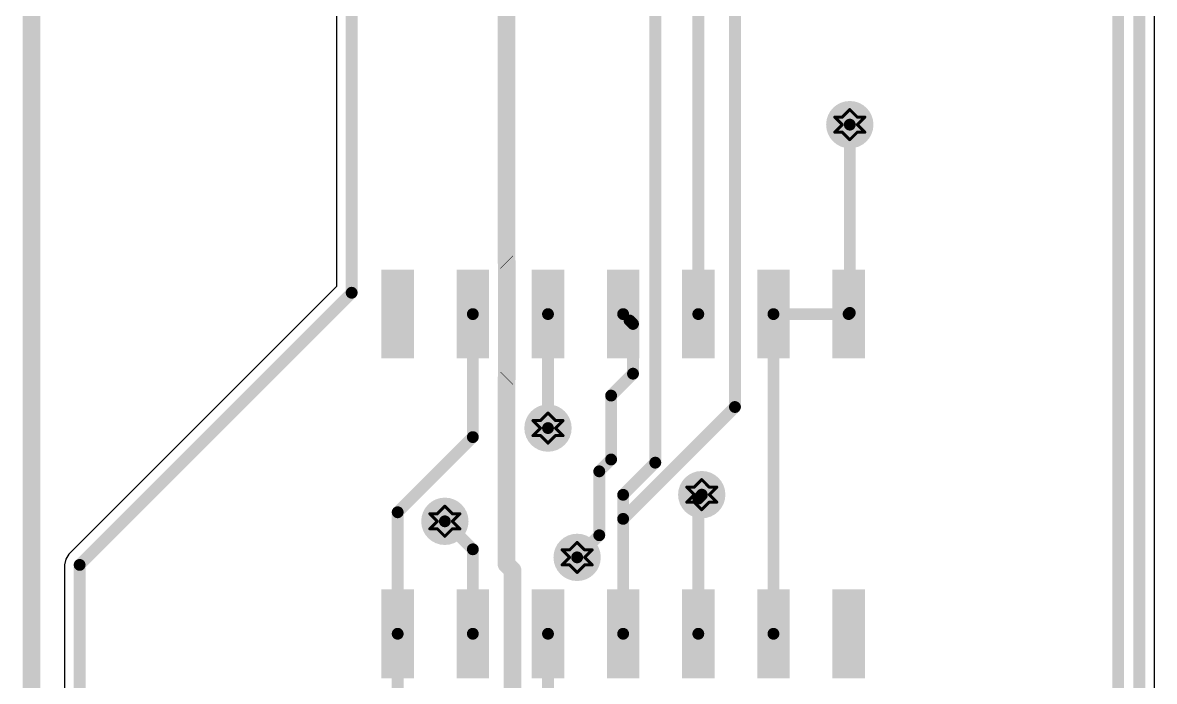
# Paper-space layout 'Лист1' of a CAD drawing. Header units: millimetres. Extents: x 0 to 594, y 0 to 420.
# Drawn here: x 98.32 to 136.53, y 269.06 to 291.29 of the extents above; entities that cross this region are included whole.
import ezdxf

# ---------------------------------------------------------------- set-up
doc = ezdxf.new("R2010")
doc.units = ezdxf.units.MM
doc.layers.add('DrillDrawing', color=1, linetype='Continuous')
doc.layers.add('TopLayer', color=1, linetype='Continuous')

psp = doc.layouts.new('Лист1')

# ---------------------------------------------------------------- hatches: boundary and pattern name
at = {"layer": 'TopLayer'}
h = psp.add_hatch(color=1, dxfattribs=at)
edge = h.paths.add_edge_path()
edge.add_arc((126.2447516774578, 287.8499733272114), 0.7991522388059702, 0, 360)
for points in [[(110.4314963043021, 282.9551531779577), (111.5303306326555, 282.9551531779577), (111.5303306326555, 279.9583272078085), (110.4314963043021, 279.9583272078085)], [(112.968809737084, 282.9551531779577), (114.0676440654374, 282.9551531779577), (114.0676440654374, 279.9583272078085), (112.968809737084, 279.9583272078085)], [(115.5061231699824, 282.9551531779577), (116.6049574983358, 282.9551531779577), (116.6049574983358, 279.9583272078085), (115.5061231699824, 279.9583272078085)], [(118.0434366027644, 282.9551531779577), (119.1422709311178, 282.9551531779577), (119.1422709311178, 279.9583272078085), (118.0434366027644, 279.9583272078085)], [(120.5807500356627, 282.9551531779577), (121.6795843640161, 282.9551531779577), (121.6795843640161, 279.9583272078085), (120.5807500356627, 279.9583272078085)], [(123.1180634684447, 282.9551531779577), (124.2168977967981, 282.9551531779577), (124.2168977967981, 279.9583272078085), (123.1180634684447, 279.9583272078085)], [(125.6553769013431, 282.9551531779577), (126.7542112296965, 282.9551531779577), (126.7542112296965, 279.9583272078085), (125.6553769013431, 279.9583272078085)], [(110.4314963043021, 272.1665776555697), (111.5303306326555, 272.1665776555697), (111.5303306326555, 269.1697516854204), (110.4314963043021, 269.1697516854204)], [(112.968809737084, 272.1665776555697), (114.0676440654374, 272.1665776555697), (114.0676440654374, 269.1697516854204), (112.968809737084, 269.1697516854204)], [(115.5061231699824, 272.1665776555697), (116.6049574983358, 272.1665776555697), (116.6049574983358, 269.1697516854204), (115.5061231699824, 269.1697516854204)], [(118.0434366027644, 272.1665776555697), (119.1422709311178, 272.1665776555697), (119.1422709311178, 269.1697516854204), (118.0434366027644, 269.1697516854204)], [(120.5807500356627, 272.1665776555697), (121.6795843640161, 272.1665776555697), (121.6795843640161, 269.1697516854204), (120.5807500356627, 269.1697516854204)], [(123.1180634684447, 272.1665776555697), (124.2168977967981, 272.1665776555697), (124.2168977967981, 269.1697516854204), (123.1180634684447, 269.1697516854204)], [(125.6553769013431, 272.1665776555697), (126.7542112296965, 272.1665776555697), (126.7542112296965, 269.1697516854204), (125.6553769013431, 269.1697516854204)]]:
    psp.add_hatch(color=1, dxfattribs=at).paths.add_polyline_path(points)
h = psp.add_hatch(color=1, dxfattribs=at)
edge = h.paths.add_edge_path()
edge.add_arc((116.055545408703, 277.6104115361667), 0.7991522388059702, 0, 360)
h = psp.add_hatch(color=1, dxfattribs=at)
edge = h.paths.add_edge_path()
edge.add_arc((121.2465233192365, 275.3631942227338), 0.7991522388059702, 0, 360)
h = psp.add_hatch(color=1, dxfattribs=at)
edge = h.paths.add_edge_path()
edge.add_arc((112.573625707259, 274.4641428794503), 0.7991522388059702, 0, 360)
h = psp.add_hatch(color=1, dxfattribs=at)
edge = h.paths.add_edge_path()
edge.add_arc((117.0392973490111, 273.2462324316891), 0.7991522388059702, 0, 360)

# ---------------------------------------------------------------- linework, layer by layer
at = {"layer": 'DrillDrawing', "const_width": 0.1014925373134329}
for points in [[(125.7372889907089, 288.1037046704952), (125.9910203339929, 287.8499733272115)], [(125.7372889907089, 288.1037046704952), (125.9910203339929, 288.1037046704952)], [(125.9910203339929, 288.1037046704952), (126.2447516772697, 288.3574360137785)], [(126.2447516772697, 288.3574360137785), (126.4984830205537, 288.1037046704952)], [(126.4984830205537, 288.1037046704952), (126.7522143638377, 288.1037046704952)], [(126.4984830205537, 287.8499733272115), (126.7522143638377, 288.1037046704952)], [(125.7372889907089, 287.5962419839277), (125.9910203339929, 287.8499733272115)], [(126.4984830205537, 287.8499733272115), (126.7522143638377, 287.5962419839277)], [(125.7372889907089, 287.5962419839277), (125.9910203339929, 287.5962419839277)], [(125.9910203339929, 287.5962419839277), (126.2447516772697, 287.3425106406444)], [(126.2447516772697, 287.3425106406444), (126.4984830205537, 287.5962419839277)], [(126.4984830205537, 287.5962419839277), (126.7522143638377, 287.5962419839277)], [(115.8018140653327, 277.8641428794504), (116.0555454086168, 278.1178742227337)], [(116.0555454086168, 278.1178742227337), (116.3092767519008, 277.8641428794504)], [(115.5480827220487, 277.8641428794504), (115.8018140653327, 277.6104115361666)], [(115.5480827220487, 277.8641428794504), (115.8018140653327, 277.8641428794504)], [(116.3092767519008, 277.8641428794504), (116.5630080951848, 277.8641428794504)], [(116.3092767519008, 277.6104115361666), (116.5630080951848, 277.8641428794504)], [(115.5480827220487, 277.3566801928832), (115.8018140653327, 277.6104115361666)], [(115.5480827220487, 277.3566801928832), (115.8018140653327, 277.3566801928832)], [(115.8018140653327, 277.3566801928832), (116.0555454086168, 277.1029488495996)], [(116.0555454086168, 277.1029488495996), (116.3092767519008, 277.3566801928832)], [(116.3092767519008, 277.6104115361666), (116.5630080951848, 277.3566801928832)], [(116.3092767519008, 277.3566801928832), (116.5630080951848, 277.3566801928832)], [(120.992791975779, 275.6169255660172), (121.246523319063, 275.8706569093009)], [(121.246523319063, 275.8706569093009), (121.500254662347, 275.6169255660172)], [(120.739060632495, 275.6169255660172), (120.992791975779, 275.3631942227339)], [(120.739060632495, 275.6169255660172), (120.992791975779, 275.6169255660172)], [(121.500254662347, 275.6169255660172), (121.753986005631, 275.6169255660172)], [(121.500254662347, 275.3631942227339), (121.753986005631, 275.6169255660172)], [(120.739060632495, 275.1094628794501), (120.992791975779, 275.3631942227339)], [(120.739060632495, 275.1094628794501), (120.992791975779, 275.1094628794501)], [(120.992791975779, 275.1094628794501), (121.246523319063, 274.8557315361668)], [(121.246523319063, 274.8557315361668), (121.500254662347, 275.1094628794501)], [(121.500254662347, 275.3631942227339), (121.753986005631, 275.1094628794501)], [(121.500254662347, 275.1094628794501), (121.753986005631, 275.1094628794501)], [(112.0661630205538, 274.7178742227336), (112.3198943638378, 274.4641428794503)], [(112.0661630205538, 274.7178742227336), (112.3198943638378, 274.7178742227336)], [(112.3198943638378, 274.7178742227336), (112.5736257071218, 274.9716055660174)], [(112.5736257071218, 274.9716055660174), (112.8273570504059, 274.7178742227336)], [(112.8273570504059, 274.7178742227336), (113.0810883936899, 274.7178742227336)], [(112.8273570504059, 274.4641428794503), (113.0810883936899, 274.7178742227336)], [(112.0661630205538, 274.2104115361666), (112.3198943638378, 274.4641428794503)], [(112.8273570504059, 274.4641428794503), (113.0810883936899, 274.2104115361666)], [(112.0661630205538, 274.2104115361666), (112.3198943638378, 274.2104115361666)], [(112.3198943638378, 274.2104115361666), (112.5736257071218, 273.9566801928833)], [(112.5736257071218, 273.9566801928833), (112.8273570504059, 274.2104115361666)], [(112.8273570504059, 274.2104115361666), (113.0810883936899, 274.2104115361666)], [(116.7855660056336, 273.4999637749728), (117.0392973489103, 273.7536951182561)], [(117.0392973489103, 273.7536951182561), (117.2930286922016, 273.4999637749728)], [(116.5318346623423, 273.4999637749728), (116.7855660056336, 273.246232431689)], [(116.5318346623423, 273.4999637749728), (116.7855660056336, 273.4999637749728)], [(116.5318346623423, 272.9925010884053), (116.7855660056336, 273.246232431689)], [(117.2930286922016, 273.4999637749728), (117.5467600354856, 273.4999637749728)], [(117.2930286922016, 273.246232431689), (117.5467600354856, 273.4999637749728)], [(117.2930286922016, 273.246232431689), (117.5467600354856, 272.9925010884053)], [(116.5318346623423, 272.9925010884053), (116.7855660056336, 272.9925010884053)], [(116.7855660056336, 272.9925010884053), (117.0392973489103, 272.738769745122)], [(117.0392973489103, 272.738769745122), (117.2930286922016, 272.9925010884053)], [(117.2930286922016, 272.9925010884053), (117.5467600354856, 272.9925010884053)]]:
    psp.add_lwpolyline(points, dxfattribs=at)
at = {"layer": 'DrillDrawing', "const_width": 0.05074626865671643}
for points in [[(125.7119158563762, 288.1037046704952, 1), (125.7626621250344, 288.1037046704952, 1)], [(125.7119158563762, 288.1037046704952, 1), (125.7626621250344, 288.1037046704952, 1)], [(125.9656471996602, 288.1037046704952, 1), (126.0163934683184, 288.1037046704952, 1)], [(125.9656471996602, 288.1037046704952, 1), (126.0163934683184, 288.1037046704952, 1)], [(126.2193785429442, 288.3574360137785, 1), (126.2701248116024, 288.3574360137785, 1)], [(126.2193785429442, 288.3574360137785, 1), (126.2701248116024, 288.3574360137785, 1)], [(126.4731098862282, 288.1037046704952, 1), (126.5238561548865, 288.1037046704952, 1)], [(126.4731098862282, 288.1037046704952, 1), (126.5238561548865, 288.1037046704952, 1)], [(126.7268412295122, 288.1037046704952, 1), (126.7775874981705, 288.1037046704952, 1)], [(126.7268412295122, 288.1037046704952, 1), (126.7775874981705, 288.1037046704952, 1)], [(125.9656471996602, 287.8499733272115, 1), (126.0163934683184, 287.8499733272115, 1)], [(125.9656471996602, 287.8499733272115, 1), (126.0163934683184, 287.8499733272115, 1)], [(126.4731098862282, 287.8499733272115, 1), (126.5238561548865, 287.8499733272115, 1)], [(126.4731098862282, 287.8499733272115, 1), (126.5238561548865, 287.8499733272115, 1)], [(125.7119158563762, 287.5962419839277, 1), (125.7626621250344, 287.5962419839277, 1)], [(125.7119158563762, 287.5962419839277, 1), (125.7626621250344, 287.5962419839277, 1)], [(125.9656471996602, 287.5962419839277, 1), (126.0163934683184, 287.5962419839277, 1)], [(125.9656471996602, 287.5962419839277, 1), (126.0163934683184, 287.5962419839277, 1)], [(126.2193785429442, 287.3425106406444, 1), (126.2701248116024, 287.3425106406444, 1)], [(126.2193785429442, 287.3425106406444, 1), (126.2701248116024, 287.3425106406444, 1)], [(126.4731098862282, 287.5962419839277, 1), (126.5238561548865, 287.5962419839277, 1)], [(126.4731098862282, 287.5962419839277, 1), (126.5238561548865, 287.5962419839277, 1)], [(126.7268412295122, 287.5962419839277, 1), (126.7775874981705, 287.5962419839277, 1)], [(126.7268412295122, 287.5962419839277, 1), (126.7775874981705, 287.5962419839277, 1)], [(116.0301722742913, 278.1178742227337, 1), (116.0809185429422, 278.1178742227337, 1)], [(116.0301722742913, 278.1178742227337, 1), (116.0809185429422, 278.1178742227337, 1)], [(115.5227095877232, 277.8641428794504, 1), (115.5734558563742, 277.8641428794504, 1)], [(115.5227095877232, 277.8641428794504, 1), (115.5734558563742, 277.8641428794504, 1)], [(115.7764409310072, 277.8641428794504, 1), (115.8271871996582, 277.8641428794504, 1)], [(115.7764409310072, 277.8641428794504, 1), (115.8271871996582, 277.8641428794504, 1)], [(116.2839036175753, 277.8641428794504, 1), (116.3346498862263, 277.8641428794504, 1)], [(116.2839036175753, 277.8641428794504, 1), (116.3346498862263, 277.8641428794504, 1)], [(116.537634960852, 277.8641428794504, 1), (116.5883812295103, 277.8641428794504, 1)], [(116.537634960852, 277.8641428794504, 1), (116.5883812295103, 277.8641428794504, 1)], [(115.5227095877232, 277.3566801928832, 1), (115.5734558563742, 277.3566801928832, 1)], [(115.5227095877232, 277.3566801928832, 1), (115.5734558563742, 277.3566801928832, 1)], [(115.7764409310072, 277.6104115361666, 1), (115.8271871996582, 277.6104115361666, 1)], [(115.7764409310072, 277.6104115361666, 1), (115.8271871996582, 277.6104115361666, 1)], [(115.7764409310072, 277.3566801928832, 1), (115.8271871996582, 277.3566801928832, 1)], [(115.7764409310072, 277.3566801928832, 1), (115.8271871996582, 277.3566801928832, 1)], [(116.2839036175753, 277.6104115361666, 1), (116.3346498862263, 277.6104115361666, 1)], [(116.2839036175753, 277.6104115361666, 1), (116.3346498862263, 277.6104115361666, 1)], [(116.2839036175753, 277.3566801928832, 1), (116.3346498862263, 277.3566801928832, 1)], [(116.2839036175753, 277.3566801928832, 1), (116.3346498862263, 277.3566801928832, 1)], [(116.537634960852, 277.3566801928832, 1), (116.5883812295103, 277.3566801928832, 1)], [(116.537634960852, 277.3566801928832, 1), (116.5883812295103, 277.3566801928832, 1)], [(116.0301722742913, 277.1029488495996, 1), (116.0809185429422, 277.1029488495996, 1)], [(116.0301722742913, 277.1029488495996, 1), (116.0809185429422, 277.1029488495996, 1)], [(121.2211501847375, 275.8706569093009, 1), (121.2718964533885, 275.8706569093009, 1)], [(121.2211501847375, 275.8706569093009, 1), (121.2718964533885, 275.8706569093009, 1)], [(120.7136874981695, 275.6169255660172, 1), (120.7644337668277, 275.6169255660172, 1)], [(120.7136874981695, 275.6169255660172, 1), (120.7644337668277, 275.6169255660172, 1)], [(120.9674188414535, 275.6169255660172, 1), (121.0181651101045, 275.6169255660172, 1)], [(120.9674188414535, 275.6169255660172, 1), (121.0181651101045, 275.6169255660172, 1)], [(121.4748815280215, 275.6169255660172, 1), (121.5256277966725, 275.6169255660172, 1)], [(121.4748815280215, 275.6169255660172, 1), (121.5256277966725, 275.6169255660172, 1)], [(121.7286128713055, 275.6169255660172, 1), (121.7793591399565, 275.6169255660172, 1)], [(121.7286128713055, 275.6169255660172, 1), (121.7793591399565, 275.6169255660172, 1)], [(120.7136874981695, 275.1094628794501, 1), (120.7644337668277, 275.1094628794501, 1)], [(120.7136874981695, 275.1094628794501, 1), (120.7644337668277, 275.1094628794501, 1)], [(120.9674188414535, 275.3631942227339, 1), (121.0181651101045, 275.3631942227339, 1)], [(120.9674188414535, 275.3631942227339, 1), (121.0181651101045, 275.3631942227339, 1)], [(120.9674188414535, 275.1094628794501, 1), (121.0181651101045, 275.1094628794501, 1)], [(120.9674188414535, 275.1094628794501, 1), (121.0181651101045, 275.1094628794501, 1)], [(121.4748815280215, 275.3631942227339, 1), (121.5256277966725, 275.3631942227339, 1)], [(121.4748815280215, 275.3631942227339, 1), (121.5256277966725, 275.3631942227339, 1)], [(121.4748815280215, 275.1094628794501, 1), (121.5256277966725, 275.1094628794501, 1)], [(121.4748815280215, 275.1094628794501, 1), (121.5256277966725, 275.1094628794501, 1)], [(121.7286128713055, 275.1094628794501, 1), (121.7793591399565, 275.1094628794501, 1)], [(121.7286128713055, 275.1094628794501, 1), (121.7793591399565, 275.1094628794501, 1)], [(112.0407898862283, 274.7178742227336, 1), (112.0915361548866, 274.7178742227336, 1)], [(112.0407898862283, 274.7178742227336, 1), (112.0915361548866, 274.7178742227336, 1)], [(112.2945212295123, 274.7178742227336, 1), (112.3452674981633, 274.7178742227336, 1)], [(112.2945212295123, 274.7178742227336, 1), (112.3452674981633, 274.7178742227336, 1)], [(112.5482525727963, 274.9716055660174, 1), (112.5989988414473, 274.9716055660174, 1)], [(112.5482525727963, 274.9716055660174, 1), (112.5989988414473, 274.9716055660174, 1)], [(112.8019839160804, 274.7178742227336, 1), (112.8527301847313, 274.7178742227336, 1)], [(112.8019839160804, 274.7178742227336, 1), (112.8527301847313, 274.7178742227336, 1)], [(113.0557152593644, 274.7178742227336, 1), (113.1064615280154, 274.7178742227336, 1)], [(113.0557152593644, 274.7178742227336, 1), (113.1064615280154, 274.7178742227336, 1)], [(121.2211501847375, 274.8557315361668, 1), (121.2718964533885, 274.8557315361668, 1)], [(121.2211501847375, 274.8557315361668, 1), (121.2718964533885, 274.8557315361668, 1)], [(112.2945212295123, 274.4641428794503, 1), (112.3452674981633, 274.4641428794503, 1)], [(112.2945212295123, 274.4641428794503, 1), (112.3452674981633, 274.4641428794503, 1)], [(112.8019839160804, 274.4641428794503, 1), (112.8527301847313, 274.4641428794503, 1)], [(112.8019839160804, 274.4641428794503, 1), (112.8527301847313, 274.4641428794503, 1)], [(112.0407898862283, 274.2104115361666, 1), (112.0915361548866, 274.2104115361666, 1)], [(112.0407898862283, 274.2104115361666, 1), (112.0915361548866, 274.2104115361666, 1)], [(112.2945212295123, 274.2104115361666, 1), (112.3452674981633, 274.2104115361666, 1)], [(112.2945212295123, 274.2104115361666, 1), (112.3452674981633, 274.2104115361666, 1)], [(112.5482525727963, 273.9566801928833, 1), (112.5989988414473, 273.9566801928833, 1)], [(112.5482525727963, 273.9566801928833, 1), (112.5989988414473, 273.9566801928833, 1)], [(112.8019839160804, 274.2104115361666, 1), (112.8527301847313, 274.2104115361666, 1)], [(112.8019839160804, 274.2104115361666, 1), (112.8527301847313, 274.2104115361666, 1)], [(113.0557152593644, 274.2104115361666, 1), (113.1064615280154, 274.2104115361666, 1)], [(113.0557152593644, 274.2104115361666, 1), (113.1064615280154, 274.2104115361666, 1)], [(117.0139242145848, 273.7536951182561, 1), (117.0646704832431, 273.7536951182561, 1)], [(117.0139242145848, 273.7536951182561, 1), (117.0646704832431, 273.7536951182561, 1)], [(116.5064615280168, 273.4999637749728, 1), (116.5572077966751, 273.4999637749728, 1)], [(116.5064615280168, 273.4999637749728, 1), (116.5572077966751, 273.4999637749728, 1)], [(116.7601928713008, 273.4999637749728, 1), (116.8109391399591, 273.4999637749728, 1)], [(116.7601928713008, 273.4999637749728, 1), (116.8109391399591, 273.4999637749728, 1)], [(116.7601928713008, 273.246232431689, 1), (116.8109391399591, 273.246232431689, 1)], [(116.7601928713008, 273.246232431689, 1), (116.8109391399591, 273.246232431689, 1)], [(117.2676555578689, 273.4999637749728, 1), (117.3184018265271, 273.4999637749728, 1)], [(117.2676555578689, 273.4999637749728, 1), (117.3184018265271, 273.4999637749728, 1)], [(117.2676555578689, 273.246232431689, 1), (117.3184018265271, 273.246232431689, 1)], [(117.2676555578689, 273.246232431689, 1), (117.3184018265271, 273.246232431689, 1)], [(117.5213869011529, 273.4999637749728, 1), (117.5721331698111, 273.4999637749728, 1)], [(117.5213869011529, 273.4999637749728, 1), (117.5721331698111, 273.4999637749728, 1)], [(116.5064615280168, 272.9925010884053, 1), (116.5572077966751, 272.9925010884053, 1)], [(116.5064615280168, 272.9925010884053, 1), (116.5572077966751, 272.9925010884053, 1)], [(116.7601928713008, 272.9925010884053, 1), (116.8109391399591, 272.9925010884053, 1)], [(116.7601928713008, 272.9925010884053, 1), (116.8109391399591, 272.9925010884053, 1)], [(117.2676555578689, 272.9925010884053, 1), (117.3184018265271, 272.9925010884053, 1)], [(117.2676555578689, 272.9925010884053, 1), (117.3184018265271, 272.9925010884053, 1)], [(117.5213869011529, 272.9925010884053, 1), (117.5721331698111, 272.9925010884053, 1)], [(117.5213869011529, 272.9925010884053, 1), (117.5721331698111, 272.9925010884053, 1)], [(117.0139242145848, 272.738769745122, 1), (117.0646704832431, 272.738769745122, 1)], [(117.0139242145848, 272.738769745122, 1), (117.0646704832431, 272.738769745122, 1)]]:
    psp.add_lwpolyline(points, format="xyb", close=True, dxfattribs=at)
at = {"layer": 'TopLayer'}
for p, q in [((136.5276558563743, 266.7760831779578), (136.5276558563743, 305.7758998943757)), ((108.9181030205615, 293.5639067600472), (108.9181030205615, 282.3885178048233)), ((108.9181030205615, 282.3885178048233), (99.88218690115508, 273.3525966107936)), ((99.88218690115508, 273.3525966107936), (99.77179346832025, 273.1873870585547)), ((99.77179346832025, 273.1873870585547), (99.73302839369325, 272.9925010884053)), ((99.73302839369325, 272.9925010884053), (99.73302839369325, 234.0418981033308))]:
    psp.add_line(p, q, dxfattribs=at)
for points, const_width in [([(119.6781033190597, 276.4432473570623), (119.6781033190597, 314.2164354167635)], 0.3995761194029852), ([(114.6570239160826, 283.2134288495995), (114.6570239160826, 312.1150730287039)], 0.5993641791044777), ([(136.0184018265242, 266.7760831779578), (136.0184018265242, 307.3368652675098)], 0.3995761194029852), ([(121.1301570504108, 281.4567757152713), (121.1301570504108, 306.7490204913904)], 0.3995761194029852), ([(98.61840182652276, 232.5477249690025), (98.61840182652276, 299.8928951182561)], 0.5993641791044777), ([(109.4273570504044, 282.1775757152712), (109.4273570504044, 296.1327995958682)], 0.3995761194029852), ([(122.3676555578674, 278.3208592973608), (122.3676555578674, 295.8083279540771)], 0.3995761194029852), ([(135.3079540653304, 268.7551876555694), (135.3079540653304, 293.76406526751)], 0.3995761194029852), ([(126.2447516772697, 281.4967434764651), (126.2447516772697, 287.8499733272115)], 0.3995761194029852), ([(114.6570239160826, 283.2134288495995), (114.6670006324964, 283.2034521331815)], 0.5993641791044777), ([(114.6670006324964, 279.297816312286), (114.6670006324964, 283.2034521331815)], 0.5993641791044777), ([(100.2422824235434, 272.9925010884053), (109.4273570504044, 282.1775757152712)], 0.3995761194029852), ([(113.5182167519048, 277.3059339242262), (113.5182167519048, 281.4567757152713)], 0.3995761194029852), ([(116.0555301847377, 277.6104267600474), (116.0555301847377, 281.4567757152713)], 0.3995761194029852), ([(118.5928436175706, 281.4567757152713), (118.8085355578693, 281.2410787003456)], 0.3995761194029852), ([(123.6674704832437, 270.6681189988533), (123.6674704832437, 281.4567757152713)], 0.3995761194029852), ([(123.6674704832437, 281.4567757152713), (126.2047839160838, 281.4567757152713)], 0.3995761194029852), ([(126.2047839160838, 281.4567757152713), (126.2447516772697, 281.4967434764651)], 0.3995761194029852), ([(118.8085355578693, 281.2410787003456), (118.9255716772711, 281.1240425809426)], 0.3995761194029852), ([(118.9255716772711, 279.4456249690023), (118.9255716772711, 281.1240476555696)], 0.3995761194029852), ([(114.6570239160826, 279.287839595868), (114.6670006324964, 279.297816312286)], 0.5993641791044777), ([(114.6570239160826, 273.0120282525844), (114.6570239160826, 279.287839595868)], 0.5993641791044777), ([(118.1863660056294, 278.7064192973608), (118.9255716772711, 279.4456249690023)], 0.3995761194029852), ([(118.1863660056294, 276.549860192883), (118.1863660056294, 278.7064192973608)], 0.3995761194029852), ([(118.5928436175706, 274.5460473570621), (122.3676555578674, 278.3208592973608)], 0.3995761194029852), ([(116.0555301847377, 277.6104267600474), (116.0555454086168, 277.6104115361666)], 0.3995761194029852), ([(110.9809033190647, 274.7686204913906), (113.5182167519048, 277.3059339242262)], 0.3995761194029852), ([(117.7867898862275, 276.15028407348), (118.1863660056294, 276.549860192883)], 0.3995761194029852), ([(118.5928436175706, 275.3579876555698), (119.6781033190597, 276.4432473570623)], 0.3995761194029852), ([(117.7867898862275, 273.9937249690025), (117.7867898862275, 276.15028407348)], 0.3995761194029852), ([(118.5928436175706, 274.5460473570621), (118.5928436175706, 275.3579876555698)], 0.3995761194029852), ([(121.1301570504108, 275.2300055660172), (121.246523319063, 275.3463718346741)], 0.3995761194029852), ([(121.246523319063, 275.3463718346741), (121.246523319063, 275.3631942227339)], 0.3995761194029852), ([(121.1301570504108, 270.6681189988533), (121.1301570504108, 275.2300055660172)], 0.3995761194029852), ([(110.9809033190647, 270.6681189988533), (110.9809033190647, 274.7686204913906)], 0.3995761194029852), ([(118.5928436175706, 270.6681189988533), (118.5928436175706, 274.5460473570621)], 0.3995761194029852), ([(112.5736257071218, 274.4641428794503), (113.5182167519048, 273.5195518346742)], 0.3995761194029852), ([(117.0392973489103, 273.246232431689), (117.7867898862275, 273.9937249690025)], 0.3995761194029852), ([(113.5182167519048, 270.6681189988533), (113.5182167519048, 273.5195518346742)], 0.3995761194029852), ([(114.6570239160826, 273.0120282525844), (114.857207796678, 272.8118443719874)], 0.5993641791044777), ([(100.2422824235434, 234.0418981033308), (100.2422824235434, 272.9925010884053)], 0.3995761194029852), ([(114.857207796678, 267.5196225809428), (114.857207796678, 272.8118443719874)], 0.5993641791044777), ([(110.9809033190647, 268.7551876555694), (110.9809033190647, 270.6681189988533)], 0.3995761194029852), ([(116.0555301847377, 268.3745906406441), (116.0555301847377, 270.6681189988533)], 0.3995761194029852)]:
    psp.add_lwpolyline(points, dxfattribs=dict(at, const_width=const_width))
for points, const_width in [([(126.1448576474247, 287.8499733272115, 1), (126.344645707122, 287.8499733272115, 1)], 0.1997880597014926), ([(114.5071854086161, 283.2134288495995, 1), (114.8068624235418, 283.2134288495995, 1)], 0.2996820895522389), ([(114.5071854086161, 283.2134288495995, 1), (114.8068624235418, 283.2134288495995, 1)], 0.2996820895522389), ([(114.5171621250299, 283.2034521331815, 1), (114.8168391399556, 283.2034521331815, 1)], 0.2996820895522389), ([(114.5171621250299, 283.2034521331815, 1), (114.8168391399556, 283.2034521331815, 1)], 0.2996820895522389), ([(109.3274630205521, 282.1775757152712, 1), (109.5272510802567, 282.1775757152712, 1)], 0.1997880597014926), ([(109.3274630205521, 282.1775757152712, 1), (109.5272510802567, 282.1775757152712, 1)], 0.1997880597014926), ([(113.4183227220453, 281.4567757152713, 1), (113.6181107817499, 281.4567757152713, 1)], 0.1997880597014926), ([(115.9556361548854, 281.4567757152713, 1), (116.1554242145828, 281.4567757152713, 1)], 0.1997880597014926), ([(118.4929495877183, 281.4567757152713, 1), (118.6927376474229, 281.4567757152713, 1)], 0.1997880597014926), ([(121.0302630205585, 281.4567757152713, 1), (121.2300510802558, 281.4567757152713, 1)], 0.1997880597014926), ([(123.5675764533914, 281.4567757152713, 1), (123.7673645130887, 281.4567757152713, 1)], 0.1997880597014926), ([(123.5675764533914, 281.4567757152713, 1), (123.7673645130887, 281.4567757152713, 1)], 0.1997880597014926), ([(126.1048898862243, 281.4567757152713, 1), (126.3046779459289, 281.4567757152713, 1)], 0.1997880597014926), ([(126.1048898862243, 281.4567757152713, 1), (126.3046779459289, 281.4567757152713, 1)], 0.1997880597014926), ([(126.1448576474247, 281.4967434764651, 1), (126.344645707122, 281.4967434764651, 1)], 0.1997880597014926), ([(126.1448576474247, 281.4967434764651, 1), (126.344645707122, 281.4967434764651, 1)], 0.1997880597014926), ([(118.708641528017, 281.2410787003456, 1), (118.9084295877216, 281.2410787003456, 1)], 0.1997880597014926), ([(118.708641528017, 281.2410787003456, 1), (118.9084295877216, 281.2410787003456, 1)], 0.1997880597014926), ([(118.8256776474188, 281.1240476555696, 1), (119.0254657071234, 281.1240476555696, 1)], 0.1997880597014926), ([(118.8256776474188, 281.1240425809426, 1), (119.0254657071234, 281.1240425809426, 1)], 0.1997880597014926), ([(114.5071854086161, 279.287839595868, 1), (114.8068624235418, 279.287839595868, 1)], 0.2996820895522389), ([(114.5071854086161, 279.287839595868, 1), (114.8068624235418, 279.287839595868, 1)], 0.2996820895522389), ([(114.5171621250299, 279.297816312286, 1), (114.8168391399556, 279.297816312286, 1)], 0.2996820895522389), ([(114.5171621250299, 279.297816312286, 1), (114.8168391399556, 279.297816312286, 1)], 0.2996820895522389), ([(118.8256776474188, 279.4456249690023, 1), (119.0254657071234, 279.4456249690023, 1)], 0.1997880597014926), ([(118.8256776474188, 279.4456249690023, 1), (119.0254657071234, 279.4456249690023, 1)], 0.1997880597014926), ([(118.0864719757771, 278.7064192973608, 1), (118.2862600354817, 278.7064192973608, 1)], 0.1997880597014926), ([(118.0864719757771, 278.7064192973608, 1), (118.2862600354817, 278.7064192973608, 1)], 0.1997880597014926), ([(122.2677615280151, 278.3208592973608, 1), (122.4675495877197, 278.3208592973608, 1)], 0.1997880597014926), ([(122.2677615280151, 278.3208592973608, 1), (122.4675495877197, 278.3208592973608, 1)], 0.1997880597014926), ([(115.9556361548854, 277.6104267600474, 1), (116.1554242145828, 277.6104267600474, 1)], 0.1997880597014926), ([(115.9556361548854, 277.6104267600474, 1), (116.1554242145828, 277.6104267600474, 1)], 0.1997880597014926), ([(115.9556513787645, 277.6104115361666, 1), (116.155439438469, 277.6104115361666, 1)], 0.1997880597014926), ([(113.4183227220453, 277.3059339242262, 1), (113.6181107817499, 277.3059339242262, 1)], 0.1997880597014926), ([(113.4183227220453, 277.3059339242262, 1), (113.6181107817499, 277.3059339242262, 1)], 0.1997880597014926), ([(118.0864719757771, 276.549860192883, 1), (118.2862600354817, 276.549860192883, 1)], 0.1997880597014926), ([(118.0864719757771, 276.549860192883, 1), (118.2862600354817, 276.549860192883, 1)], 0.1997880597014926), ([(119.5782092892147, 276.4432473570623, 1), (119.7779973489193, 276.4432473570623, 1)], 0.1997880597014926), ([(119.5782092892147, 276.4432473570623, 1), (119.7779973489193, 276.4432473570623, 1)], 0.1997880597014926), ([(117.6868958563752, 276.15028407348, 1), (117.8866839160798, 276.15028407348, 1)], 0.1997880597014926), ([(117.6868958563752, 276.15028407348, 1), (117.8866839160798, 276.15028407348, 1)], 0.1997880597014926), ([(118.4929495877183, 275.3579876555698, 1), (118.6927376474229, 275.3579876555698, 1)], 0.1997880597014926), ([(118.4929495877183, 275.3579876555698, 1), (118.6927376474229, 275.3579876555698, 1)], 0.1997880597014926), ([(121.1466292892107, 275.3631942227339, 1), (121.3464173489153, 275.3631942227339, 1)], 0.1997880597014926), ([(121.1466292892107, 275.3463718346741, 1), (121.3464173489153, 275.3463718346741, 1)], 0.1997880597014926), ([(121.1466292892107, 275.3463718346741, 1), (121.3464173489153, 275.3463718346741, 1)], 0.1997880597014926), ([(121.0302630205585, 275.2300055660172, 1), (121.2300510802558, 275.2300055660172, 1)], 0.1997880597014926), ([(121.0302630205585, 275.2300055660172, 1), (121.2300510802558, 275.2300055660172, 1)], 0.1997880597014926), ([(110.8810092892124, 274.7686204913906, 1), (111.0807973489097, 274.7686204913906, 1)], 0.1997880597014926), ([(110.8810092892124, 274.7686204913906, 1), (111.0807973489097, 274.7686204913906, 1)], 0.1997880597014926), ([(118.4929495877183, 274.5460473570621, 1), (118.6927376474229, 274.5460473570621, 1)], 0.1997880597014926), ([(118.4929495877183, 274.5460473570621, 1), (118.6927376474229, 274.5460473570621, 1)], 0.1997880597014926), ([(118.4929495877183, 274.5460473570621, 1), (118.6927376474229, 274.5460473570621, 1)], 0.1997880597014926), ([(112.4737316772695, 274.4641428794503, 1), (112.6735197369741, 274.4641428794503, 1)], 0.1997880597014926), ([(117.6868958563752, 273.9937249690025, 1), (117.8866839160798, 273.9937249690025, 1)], 0.1997880597014926), ([(117.6868958563752, 273.9937249690025, 1), (117.8866839160798, 273.9937249690025, 1)], 0.1997880597014926), ([(113.4183227220453, 273.5195518346742, 1), (113.6181107817499, 273.5195518346742, 1)], 0.1997880597014926), ([(113.4183227220453, 273.5195518346742, 1), (113.6181107817499, 273.5195518346742, 1)], 0.1997880597014926), ([(114.5071854086161, 273.0120282525844, 1), (114.8068624235418, 273.0120282525844, 1)], 0.2996820895522389), ([(114.5071854086161, 273.0120282525844, 1), (114.8068624235418, 273.0120282525844, 1)], 0.2996820895522389), ([(116.9394033190653, 273.246232431689, 1), (117.1391913787699, 273.246232431689, 1)], 0.1997880597014926), ([(100.1423883936911, 272.9925010884053, 1), (100.3421764533957, 272.9925010884053, 1)], 0.1997880597014926), ([(100.1423883936911, 272.9925010884053, 1), (100.3421764533957, 272.9925010884053, 1)], 0.1997880597014926), ([(114.7073692892115, 272.8118443719874, 1), (115.0070463041372, 272.8118443719874, 1)], 0.2996820895522389), ([(114.7073692892115, 272.8118443719874, 1), (115.0070463041372, 272.8118443719874, 1)], 0.2996820895522389), ([(110.8810092892124, 270.6681189988533, 1), (111.0807973489097, 270.6681189988533, 1)], 0.1997880597014926), ([(110.8810092892124, 270.6681189988533, 1), (111.0807973489097, 270.6681189988533, 1)], 0.1997880597014926), ([(113.4183227220453, 270.6681189988533, 1), (113.6181107817499, 270.6681189988533, 1)], 0.1997880597014926), ([(115.9556361548854, 270.6681189988533, 1), (116.1554242145828, 270.6681189988533, 1)], 0.1997880597014926), ([(118.4929495877183, 270.6681189988533, 1), (118.6927376474229, 270.6681189988533, 1)], 0.1997880597014926), ([(121.0302630205585, 270.6681189988533, 1), (121.2300510802558, 270.6681189988533, 1)], 0.1997880597014926), ([(123.5675764533914, 270.6681189988533, 1), (123.7673645130887, 270.6681189988533, 1)], 0.1997880597014926)]:
    psp.add_lwpolyline(points, format="xyb", close=True, dxfattribs=dict(at, const_width=const_width))

doc.saveas('drawing.dxf')
